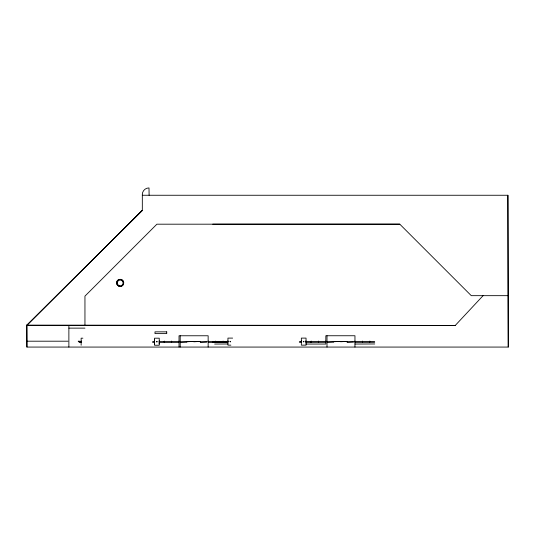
<?xml version="1.0" encoding="UTF-8"?>
<svg xmlns="http://www.w3.org/2000/svg" width="535" height="535" viewBox="0 0 535 535"><rect width="100%" height="100%" fill="white"/><g stroke="black" fill="none" stroke-linecap="round" stroke-linejoin="round"><path stroke-width="0.8" d="M483.072 295.668L455.292 325.414L26.924 325.414L142.323 210.402L142.323 194.392A6.614 6.614 0 0 1 148.998 187.932L149.111 195.268M178.904 342.079L179.024 341.196L178.904 342.079L159.236 342.079L159.236 343.985M208.269 342.079L208.148 341.196L208.269 342.079L227.943 342.079L212.736 342.059M325.715 342.059L325.835 341.183L325.715 342.059L305.926 342.059L305.859 341.036L306.04 342.206M355.079 342.059L354.959 341.183L355.079 342.059L374.747 342.059M227.823 341.905L227.943 341.049L227.823 341.905L223.068 341.905M123.705 282.915L123.21 284.687A3.558 3.558 0 0 1 120.107 286.426L117.606 285.356A3.558 3.558 0 0 1 118.021 280.019A3.558 3.558 0 0 1 123.251 281.129L123.705 282.915A3.524 3.524 0 0 1 118.422 285.964A3.524 3.524 0 0 1 118.422 279.865A3.524 3.524 0 0 1 123.705 282.915L123.324 281.316M81.133 342.226L81.32 341.049L81.019 341.905L79.193 341.905L79.314 341.196L78.197 341.196M159.35 341.905L159.236 341.049L159.35 341.905L164.111 341.905M299.526 341.885L301.225 341.885L301.533 341.036L301.345 342.206M306.16 341.885L306.04 341.183L306.16 341.885L310.915 341.885M118.817 233.815L142.323 210.402L26.75 325.12L26.924 347.068L508.25 347.068L507.902 195.255L142.323 195.255M214.649 344.058L227.943 343.985M355.019 344.058L374.747 343.972M212.736 224.172L399.779 224.172L471.281 295.668L508.25 295.668M399.779 224.172L156.889 224.192L84.951 296.129L84.951 325.16M26.75 325.12L455.292 325.414M68.875 328.129L84.951 328.129M82.892 338.187L81.133 338.187L81.133 345.236M232.638 338.1L227.943 338.1L227.943 345.142L230.879 345.142M26.924 341.196L67.992 341.196M229.816 341.624L230.659 341.624M303.218 341.624L304.067 341.624M156.407 341.711L157.257 341.711M152.716 341.905L154.535 341.905M164.345 341.905L171.447 341.905M171.681 341.905L178.79 341.905M208.389 341.905L215.491 341.905L212.736 341.885M215.725 341.905L222.834 341.905M311.149 341.885L318.258 341.885M318.492 341.885L325.601 341.885M355.193 341.885L362.302 341.885M362.536 341.885L369.638 341.885M369.872 341.885L374.634 341.885M152.482 342.079L154.535 342.079L154.535 345.236L159.236 345.236L159.236 338.187L154.535 338.187L154.301 341.905M299.292 342.059L301.459 342.059L301.345 341.183L301.225 341.885M306.308 344.058L325.835 344.058L325.835 335.746L354.959 335.746L354.959 347.068M119.633 286.392L117.693 285.409M81.019 341.905L81.133 341.196L81.253 342.079L79.08 342.079L79.08 341.196L79.193 341.905M507.902 195.255L508.25 347.068M327.005 335.746L327.005 347.068M303.693 341.283L303.693 341.985M230.291 341.283L230.291 341.985M208.148 347.068L208.148 335.766L179.024 335.766L179.024 347.068M180.201 335.766L180.201 347.068M156.882 341.377L156.882 342.079M154.535 339.29L154.535 343.985M68.875 325.782L68.875 347.068M26.924 325.12L26.924 347.068M306.04 343.972L306.04 345.142L301.345 345.142L301.345 338.1L306.04 338.1L306.04 343.972M164.345 341.196L164.225 342.079L164.345 341.196M171.681 341.196L171.568 342.079L171.681 341.196M215.725 341.196L215.612 342.079L215.725 341.196M223.068 341.196L222.948 342.072L223.068 341.196M311.149 341.183L311.036 342.059L311.149 341.183M318.492 341.183L318.372 342.059L318.492 341.183M362.536 341.183L362.416 342.059L362.536 341.183M369.872 341.183L369.759 342.059L369.872 341.183M166.739 331.854L154.996 331.854L154.996 333.613L166.739 333.613L166.739 331.854M193.503 341.517L186.601 341.698L193.503 341.517M200.578 341.517L193.677 341.698L200.578 341.517M340.307 341.504L333.405 341.678L340.307 341.504M347.382 341.504L340.487 341.678L347.382 341.504M186.896 341.905L180.402 342.079L186.896 341.905M206.771 341.905L200.284 342.079L206.771 341.905M333.7 341.885L327.213 342.059L333.7 341.885M353.582 341.885L347.088 342.059L353.582 341.885M118.737 285.449A2.876 2.876 0 0 0 123.057 282.955A2.876 2.876 0 0 0 118.737 280.46A2.876 2.876 0 0 0 118.737 285.449"/></g></svg>
